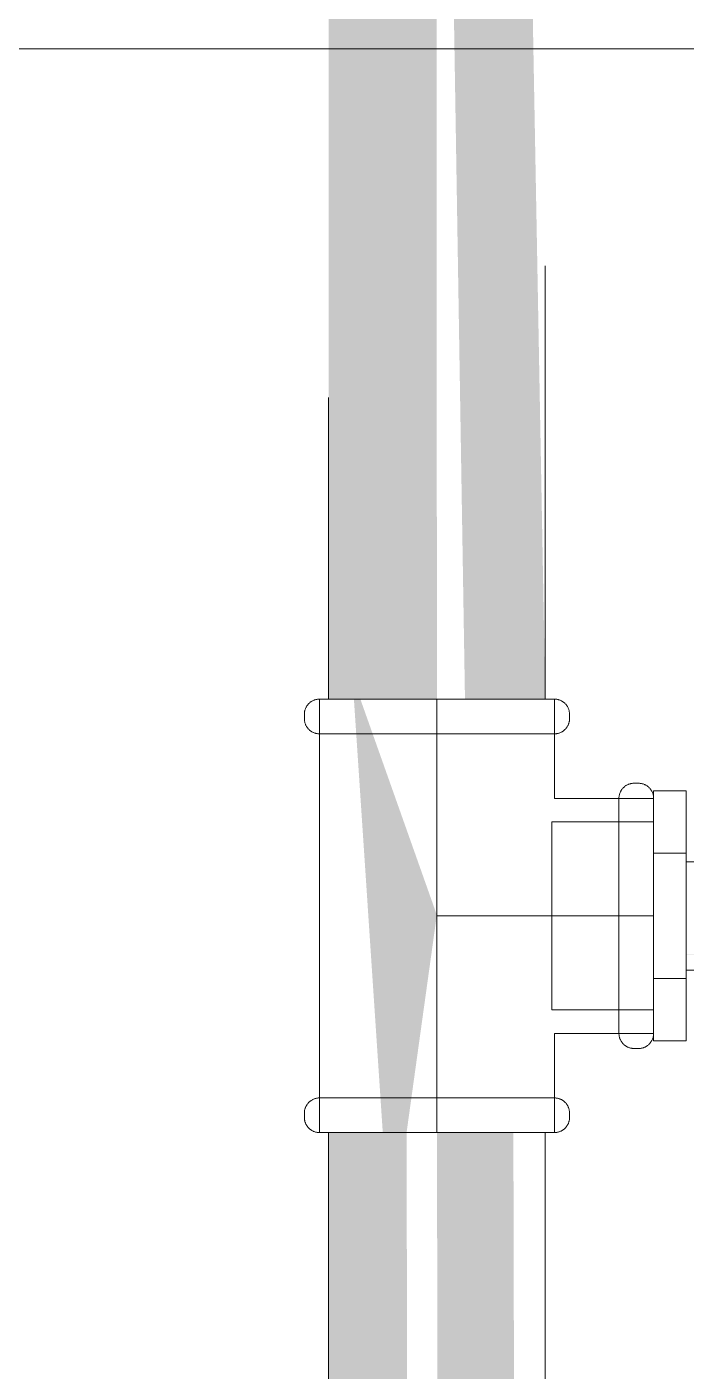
# Model space of a CAD drawing. Header units: metres. Extents: x 149 to 429, y -3 to 162.
# Drawn here: x 324.6035 to 324.7557, y 106.9092 to 107.2193 of the extents above; entities that cross this region are included whole.
import ezdxf

# ---------------------------------------------------------------- set-up
doc = ezdxf.new("R2010")
doc.units = ezdxf.units.M
doc.linetypes.add('Aligning Line', pattern=[0.012, 0.006, -0.006])
doc.layers.add('1053_ARQ_BASE_MATADOURO_2_dwg', color=7, linetype='Continuous', lineweight=5, true_color=0x767676)
for name, color, linetype, lineweight in [('A-PISO', 7, 'Continuous', 5), ('P-PIPE', 7, 'Continuous', 5), ('P-PIPE-CNTR', 7, 'Continuous', 5)]:
    doc.layers.add(name, color=color, linetype=linetype, lineweight=lineweight)

# ---------------------------------------------------------------- blocks, each defined once
blk = doc.blocks.new('1053_ARQ_BASE_MATADOURO_2_dwg-3637054-TÉRREO 1_20 - Dependente 2')
at = {"layer": 'A-PISO', "color": 253, "true_color": 0xaaaaaa, "flags": 128}
blk.add_lwpolyline([(118.64312, 73.83418), (118.64312, 74.02815), (113.44312, 74.02815), (113.44312, 74.27815), (113.44312, 76.37815)], dxfattribs=at)

msp = doc.modelspace()

# ---------------------------------------------------------------- hatches: boundary and pattern name
at = {"layer": 'P-PIPE', "true_color": 0xc0c0c0}
for points in [[(324.67315, 107.06418), (324.69815, 107.06418), (324.69168, 117.73378), (324.67315, 117.73378), (324.67315, 107.42212)], [(324.99605, 107.00535), (324.99605, 107.01418), (324.75565, 107.00535)], [(324.67315, 103.89458), (324.69815, 103.89458), (324.69114, 106.96418), (324.67315, 106.96418), (324.67315, 104.06947)], [(324.72315, 103.89458), (324.71579, 106.96418), (324.69815, 106.96418), (324.70462, 103.89458), (324.7223, 103.89458)]]:
    msp.add_hatch(color=9, dxfattribs=at).paths.add_polyline_path(points)
h = msp.add_hatch(color=9, dxfattribs=at)
h.paths.add_polyline_path([(324.7223, 107.06418), (324.72315, 107.06418), (324.71583, 107.46418), (324.69815, 107.46418), (324.70462, 107.06418), (324.7198, 107.06418)])
h.paths.add_polyline_path([(324.7223, 109.56418), (324.72315, 109.56418), (324.71583, 117.73378), (324.69815, 117.73378), (324.70604, 109.56418), (324.72039, 109.56418)])
at = {"layer": 'P-PIPE', "true_color": 0x7f7f7f}
msp.add_hatch(color=8, dxfattribs=at).paths.add_polyline_path([(324.69114, 106.96418), (324.69812, 107.0144), (324.68048, 107.06418), (324.67899, 107.06418), (324.68565, 106.96418)])

# ---------------------------------------------------------------- linework, layer by layer
at = {"layer": 'P-PIPE', "linetype": 'Aligning Line', "lineweight": 15}
for p, q in [((324.67315, 117.73378), (324.67315, 107.06418)), ((324.72315, 107.06418), (324.72315, 117.73378)), ((324.67315, 107.06418), (324.68048, 107.06418)), ((324.69168, 107.06418), (324.72315, 107.06418)), ((324.67315, 106.96418), (324.67315, 103.89458)), ((324.68048, 106.96418), (324.67315, 106.96418)), ((324.72315, 106.96418), (324.69168, 106.96418)), ((324.72315, 103.89458), (324.72315, 106.96418))]:
    msp.add_line(p, q, dxfattribs=at)
at = {"layer": 'P-PIPE'}
for p, q in [((324.67105, 107.06418), (324.67105, 106.96418)), ((324.67198, 107.06418), (324.67105, 107.06418)), ((324.72525, 107.06418), (324.67105, 107.06418)), ((324.67623, 107.06418), (324.67105, 107.06418)), ((324.70653, 107.06418), (324.6911, 107.06418)), ((324.72525, 107.06418), (324.72008, 107.06418)), ((324.72525, 107.06418), (324.72433, 107.06418)), ((324.72525, 107.04128), (324.72525, 107.06418)), ((324.66755, 107.06068), (324.66755, 107.05968)), ((324.72875, 107.05968), (324.72875, 107.06068)), ((324.67623, 107.05618), (324.67105, 107.05618)), ((324.67623, 107.05618), (324.67105, 107.05618)), ((324.72525, 107.05618), (324.69059, 107.05618)), ((324.72525, 107.05618), (324.69059, 107.05618)), ((324.74465, 107.04478), (324.74365, 107.04478)), ((324.74815, 107.043), (324.74815, 107.02867)), ((324.74815, 107.02867), (324.74815, 107.043)), ((324.75565, 107.043), (324.74815, 107.043)), ((324.75565, 107.043), (324.75565, 107.02867)), ((324.75565, 107.02867), (324.75565, 107.043)), ((324.74815, 107.04128), (324.72525, 107.04128)), ((324.74015, 106.98708), (324.74015, 107.04128)), ((324.74015, 106.98708), (324.74015, 107.04128)), ((324.74815, 106.98708), (324.74815, 107.04128)), ((324.74815, 106.98708), (324.74815, 107.04128)), ((324.74815, 107.04128), (324.74815, 106.98708)), ((324.74815, 107.04128), (324.74815, 106.98708)), ((324.74815, 107.03588), (324.72465, 107.03588)), ((324.72465, 107.03588), (324.72465, 106.99248)), ((324.72465, 107.03588), (324.72465, 106.99248)), ((324.74815, 106.99248), (324.74815, 107.03588)), ((324.74815, 106.99248), (324.74815, 107.03588)), ((324.72465, 107.03318), (324.72465, 106.99518)), ((324.72465, 107.03318), (324.72465, 106.99518)), ((324.74815, 107.03318), (324.74815, 106.99518)), ((324.74815, 107.03318), (324.74815, 106.99518)), ((324.74815, 107.02867), (324.74815, 106.9997)), ((324.74815, 106.9997), (324.74815, 107.02867)), ((324.74815, 107.02867), (324.75565, 107.02867)), ((324.74815, 107.02867), (324.75565, 107.02867)), ((324.75565, 107.02867), (324.75565, 106.9997)), ((324.99605, 107.02668), (324.75565, 107.02668)), ((324.75565, 107.02668), (324.75565, 107.00168)), ((324.74815, 106.9997), (324.74815, 106.98536)), ((324.74815, 106.98536), (324.74815, 106.9997)), ((324.74815, 106.9997), (324.75565, 106.9997)), ((324.74815, 106.9997), (324.75565, 106.9997)), ((324.75565, 107.00168), (324.99605, 107.00168)), ((324.75565, 106.9997), (324.75565, 106.98536)), ((324.75565, 106.98536), (324.75565, 106.9997)), ((324.72465, 106.99248), (324.74815, 106.99248)), ((324.72525, 106.96418), (324.72525, 106.98708)), ((324.72525, 106.98708), (324.74815, 106.98708)), ((324.74815, 106.98536), (324.75565, 106.98536)), ((324.74365, 106.98358), (324.74465, 106.98358)), ((324.67105, 106.97218), (324.67623, 106.97218)), ((324.67105, 106.97218), (324.67623, 106.97218)), ((324.6911, 106.97218), (324.72525, 106.97218)), ((324.6911, 106.97218), (324.72525, 106.97218)), ((324.66755, 106.96868), (324.66755, 106.96768)), ((324.72875, 106.96768), (324.72875, 106.96868)), ((324.67105, 106.96418), (324.72525, 106.96418)), ((324.67105, 106.96418), (324.67198, 106.96418)), ((324.67105, 106.96418), (324.67623, 106.96418)), ((324.6911, 106.96418), (324.70653, 106.96418)), ((324.72008, 106.96418), (324.72525, 106.96418)), ((324.72433, 106.96418), (324.72525, 106.96418))]:
    msp.add_line(p, q, dxfattribs=at)
at = {"layer": 'P-PIPE', "flags": 128}
for points in [[(324.66755, 107.06068), (324.66756, 107.06082), (324.66756, 107.06096), (324.66758, 107.0611), (324.6676, 107.06124), (324.66762, 107.06138), (324.66765, 107.06152), (324.66769, 107.06165), (324.66773, 107.06179), (324.66778, 107.06192), (324.66783, 107.06205), (324.66789, 107.06218), (324.66795, 107.0623), (324.66802, 107.06242), (324.66809, 107.06254), (324.66816, 107.06266), (324.66825, 107.06277), (324.66833, 107.06289), (324.66842, 107.06299), (324.66852, 107.0631), (324.66862, 107.0632), (324.66872, 107.06329), (324.66882, 107.06338), (324.66893, 107.06347), (324.66905, 107.06355), (324.66916, 107.06363), (324.66928, 107.0637), (324.6694, 107.06377), (324.66953, 107.06383), (324.66966, 107.06389), (324.66979, 107.06395), (324.66992, 107.06399), (324.67005, 107.06404), (324.67018, 107.06407), (324.67032, 107.06411), (324.67046, 107.06413), (324.6706, 107.06415), (324.67074, 107.06417), (324.67088, 107.06418), (324.67102, 107.06418), (324.67105, 107.06418)], [(324.72523, 107.06418), (324.72517, 107.06418), (324.72506, 107.06418), (324.72491, 107.06418), (324.72471, 107.06418), (324.72448, 107.06418), (324.7242, 107.06418), (324.72388, 107.06418), (324.72352, 107.06418), (324.72311, 107.06418), (324.72267, 107.06418), (324.72219, 107.06418), (324.72167, 107.06418), (324.72111, 107.06418), (324.72052, 107.06418), (324.71989, 107.06418), (324.71923, 107.06418), (324.71853, 107.06418), (324.7178, 107.06418), (324.71703, 107.06418), (324.71624, 107.06418), (324.71542, 107.06418), (324.71457, 107.06418), (324.7137, 107.06418), (324.7128, 107.06418), (324.71187, 107.06418), (324.71093, 107.06418), (324.70996, 107.06418), (324.70898, 107.06418), (324.70797, 107.06418), (324.70696, 107.06418), (324.70592, 107.06418), (324.70488, 107.06418), (324.70382, 107.06418), (324.70276, 107.06418), (324.70169, 107.06418), (324.70061, 107.06418), (324.69953, 107.06418), (324.69845, 107.06418), (324.69736, 107.06418), (324.69628, 107.06418), (324.6952, 107.06418), (324.69413, 107.06418), (324.69306, 107.06418), (324.692, 107.06418), (324.69095, 107.06418), (324.68991, 107.06418), (324.68888, 107.06418), (324.68787, 107.06418), (324.68688, 107.06418), (324.6859, 107.06418), (324.68494, 107.06418), (324.68401, 107.06418), (324.68309, 107.06418), (324.68221, 107.06418), (324.68134, 107.06418), (324.68051, 107.06418), (324.6797, 107.06418), (324.67892, 107.06418), (324.67817, 107.06418), (324.67745, 107.06418), (324.67677, 107.06418), (324.67612, 107.06418), (324.67551, 107.06418), (324.67493, 107.06418), (324.67439, 107.06418), (324.67389, 107.06418), (324.67343, 107.06418), (324.673, 107.06418), (324.67262, 107.06418), (324.67228, 107.06418), (324.67198, 107.06418), (324.67172, 107.06418), (324.6715, 107.06418), (324.67132, 107.06418), (324.67119, 107.06418), (324.6711, 107.06418), (324.67106, 107.06418)], [(324.67108, 107.06418), (324.67114, 107.06418), (324.67125, 107.06418), (324.6714, 107.06418), (324.67159, 107.06418), (324.67183, 107.06418), (324.67211, 107.06418), (324.67243, 107.06418), (324.67279, 107.06418), (324.67319, 107.06418), (324.67363, 107.06418), (324.67412, 107.06418)], [(324.72192, 107.06418), (324.72242, 107.06418), (324.72288, 107.06418), (324.7233, 107.06418), (324.72369, 107.06418), (324.72403, 107.06418), (324.72433, 107.06418), (324.72459, 107.06418), (324.72481, 107.06418), (324.72498, 107.06418), (324.72511, 107.06418), (324.7252, 107.06418), (324.72525, 107.06418)], [(324.72525, 107.06418), (324.72539, 107.06418), (324.72553, 107.06417), (324.72567, 107.06416), (324.72581, 107.06414), (324.72595, 107.06411), (324.72609, 107.06408), (324.72622, 107.06405), (324.72635, 107.06401), (324.72649, 107.06396), (324.72662, 107.06391), (324.72674, 107.06385), (324.72687, 107.06379), (324.72699, 107.06372), (324.72711, 107.06365), (324.72723, 107.06357), (324.72734, 107.06349), (324.72745, 107.06341), (324.72756, 107.06332), (324.72766, 107.06322), (324.72776, 107.06312), (324.72786, 107.06302), (324.72795, 107.06291), (324.72804, 107.0628), (324.72812, 107.06269), (324.7282, 107.06258), (324.72827, 107.06246), (324.72834, 107.06233), (324.7284, 107.06221), (324.72846, 107.06208), (324.72852, 107.06195), (324.72856, 107.06182), (324.72861, 107.06169), (324.72864, 107.06155), (324.72868, 107.06142), (324.7287, 107.06128), (324.72872, 107.06114), (324.72874, 107.061), (324.72875, 107.06086), (324.72875, 107.06072), (324.72875, 107.06068)], [(324.67105, 107.05618), (324.67091, 107.05619), (324.67077, 107.0562), (324.67063, 107.05621), (324.6705, 107.05623), (324.67036, 107.05625), (324.67022, 107.05628), (324.67009, 107.05632), (324.66995, 107.05636), (324.66982, 107.05641), (324.66969, 107.05646), (324.66956, 107.05652), (324.66944, 107.05658), (324.66931, 107.05665), (324.66919, 107.05672), (324.66908, 107.0568), (324.66896, 107.05688), (324.66885, 107.05696), (324.66875, 107.05705), (324.66864, 107.05715), (324.66854, 107.05725), (324.66845, 107.05735), (324.66836, 107.05745), (324.66827, 107.05756), (324.66819, 107.05768), (324.66811, 107.05779), (324.66804, 107.05791), (324.66797, 107.05803), (324.6679, 107.05816), (324.66784, 107.05829), (324.66779, 107.05842), (324.66774, 107.05855), (324.6677, 107.05868), (324.66766, 107.05882), (324.66763, 107.05895), (324.6676, 107.05909), (324.66758, 107.05923), (324.66757, 107.05937), (324.66756, 107.05951), (324.66755, 107.05965), (324.66755, 107.05968)], [(324.72875, 107.05968), (324.72875, 107.05954), (324.72874, 107.0594), (324.72873, 107.05927), (324.72871, 107.05913), (324.72868, 107.05899), (324.72865, 107.05885), (324.72862, 107.05872), (324.72858, 107.05858), (324.72853, 107.05845), (324.72848, 107.05832), (324.72842, 107.05819), (324.72836, 107.05807), (324.72829, 107.05795), (324.72822, 107.05783), (324.72814, 107.05771), (324.72806, 107.05759), (324.72798, 107.05748), (324.72788, 107.05738), (324.72779, 107.05727), (324.72769, 107.05717), (324.72759, 107.05708), (324.72748, 107.05699), (324.72737, 107.0569), (324.72726, 107.05682), (324.72714, 107.05674), (324.72703, 107.05667), (324.7269, 107.0566), (324.72678, 107.05653), (324.72665, 107.05648), (324.72652, 107.05642), (324.72639, 107.05637), (324.72626, 107.05633), (324.72612, 107.05629), (324.72599, 107.05626), (324.72585, 107.05624), (324.72571, 107.05621), (324.72557, 107.0562), (324.72543, 107.05619), (324.72529, 107.05618), (324.72525, 107.05618)], [(324.67892, 107.05618), (324.67817, 107.05618), (324.67745, 107.05618), (324.67677, 107.05618), (324.67612, 107.05618), (324.67551, 107.05618), (324.67493, 107.05618), (324.67439, 107.05618), (324.67389, 107.05618), (324.67343, 107.05618), (324.673, 107.05618), (324.67262, 107.05618), (324.67228, 107.05618), (324.67198, 107.05618), (324.67172, 107.05618), (324.6715, 107.05618), (324.67132, 107.05618), (324.67119, 107.05618), (324.6711, 107.05618), (324.67106, 107.05618)], [(324.67108, 107.05618), (324.67114, 107.05618), (324.67125, 107.05618), (324.6714, 107.05618), (324.67159, 107.05618), (324.67183, 107.05618), (324.67211, 107.05618), (324.67243, 107.05618), (324.67279, 107.05618), (324.67319, 107.05618), (324.67363, 107.05618), (324.67412, 107.05618), (324.67464, 107.05618), (324.67519, 107.05618), (324.67579, 107.05618), (324.67642, 107.05618), (324.67708, 107.05618), (324.67778, 107.05618), (324.67851, 107.05618), (324.67927, 107.05618), (324.68007, 107.05618), (324.68089, 107.05618), (324.68174, 107.05618), (324.68261, 107.05618), (324.68351, 107.05618), (324.68443, 107.05618), (324.68538, 107.05618), (324.68635, 107.05618), (324.68733, 107.05618), (324.68833, 107.05618), (324.68935, 107.05618), (324.69038, 107.05618), (324.69143, 107.05618), (324.69248, 107.05618), (324.69355, 107.05618), (324.69462, 107.05618), (324.6957, 107.05618), (324.69678, 107.05618), (324.69786, 107.05618), (324.69894, 107.05618), (324.70003, 107.05618), (324.70111, 107.05618), (324.70218, 107.05618), (324.70325, 107.05618), (324.70431, 107.05618), (324.70536, 107.05618), (324.7064, 107.05618), (324.70743, 107.05618), (324.70844, 107.05618), (324.70943, 107.05618), (324.71041, 107.05618), (324.71136, 107.05618), (324.7123, 107.05618), (324.71321, 107.05618), (324.7141, 107.05618), (324.71497, 107.05618), (324.7158, 107.05618), (324.71661, 107.05618), (324.71739, 107.05618), (324.71814, 107.05618), (324.71885, 107.05618), (324.71954, 107.05618), (324.72018, 107.05618), (324.7208, 107.05618), (324.72138, 107.05618), (324.72192, 107.05618), (324.72242, 107.05618), (324.72288, 107.05618), (324.7233, 107.05618), (324.72369, 107.05618), (324.72403, 107.05618), (324.72433, 107.05618), (324.72459, 107.05618), (324.72481, 107.05618), (324.72498, 107.05618), (324.72511, 107.05618), (324.7252, 107.05618), (324.72525, 107.05618)], [(324.72523, 107.05618), (324.72517, 107.05618), (324.72506, 107.05618), (324.72491, 107.05618), (324.72471, 107.05618), (324.72448, 107.05618), (324.7242, 107.05618), (324.72388, 107.05618), (324.72352, 107.05618), (324.72311, 107.05618), (324.72267, 107.05618), (324.72219, 107.05618), (324.72167, 107.05618), (324.72111, 107.05618), (324.72052, 107.05618), (324.71989, 107.05618), (324.71923, 107.05618), (324.71853, 107.05618), (324.7178, 107.05618), (324.71703, 107.05618), (324.71624, 107.05618), (324.71542, 107.05618), (324.71457, 107.05618), (324.7137, 107.05618), (324.7128, 107.05618), (324.71187, 107.05618), (324.71093, 107.05618), (324.70996, 107.05618), (324.70898, 107.05618), (324.70797, 107.05618), (324.70696, 107.05618), (324.70592, 107.05618), (324.70488, 107.05618), (324.70382, 107.05618), (324.70276, 107.05618), (324.70169, 107.05618), (324.70061, 107.05618), (324.69953, 107.05618), (324.69845, 107.05618), (324.69736, 107.05618), (324.69628, 107.05618), (324.6952, 107.05618)], [(324.74015, 107.04128), (324.74016, 107.04142), (324.74016, 107.04156), (324.74018, 107.0417), (324.7402, 107.04184), (324.74022, 107.04198), (324.74025, 107.04212), (324.74029, 107.04225), (324.74033, 107.04239), (324.74038, 107.04252), (324.74043, 107.04265), (324.74049, 107.04278), (324.74055, 107.0429), (324.74062, 107.04302), (324.74069, 107.04314), (324.74076, 107.04326), (324.74085, 107.04337), (324.74093, 107.04349), (324.74102, 107.04359), (324.74112, 107.0437), (324.74122, 107.0438), (324.74132, 107.04389), (324.74142, 107.04398), (324.74153, 107.04407), (324.74165, 107.04415), (324.74176, 107.04423), (324.74188, 107.0443), (324.742, 107.04437), (324.74213, 107.04443), (324.74226, 107.04449), (324.74239, 107.04455), (324.74252, 107.04459), (324.74265, 107.04464), (324.74278, 107.04467), (324.74292, 107.04471), (324.74306, 107.04473), (324.7432, 107.04475), (324.74334, 107.04477), (324.74348, 107.04478), (324.74362, 107.04478), (324.74365, 107.04478)], [(324.74465, 107.04478), (324.74479, 107.04478), (324.74493, 107.04477), (324.74507, 107.04476), (324.74521, 107.04474), (324.74535, 107.04471), (324.74549, 107.04468), (324.74562, 107.04465), (324.74575, 107.04461), (324.74589, 107.04456), (324.74602, 107.04451), (324.74614, 107.04445), (324.74627, 107.04439), (324.74639, 107.04432), (324.74651, 107.04425), (324.74663, 107.04417), (324.74674, 107.04409), (324.74685, 107.04401), (324.74696, 107.04392), (324.74706, 107.04382), (324.74716, 107.04372), (324.74726, 107.04362), (324.74735, 107.04351), (324.74744, 107.0434), (324.74752, 107.04329), (324.7476, 107.04318), (324.74767, 107.04306), (324.74774, 107.04293), (324.7478, 107.04281), (324.74786, 107.04268), (324.74792, 107.04255), (324.74796, 107.04242), (324.74801, 107.04229), (324.74804, 107.04215), (324.74808, 107.04202), (324.7481, 107.04188), (324.74812, 107.04174), (324.74814, 107.0416), (324.74815, 107.04146), (324.74815, 107.04132), (324.74815, 107.04128)], [(324.74015, 106.98711), (324.74015, 106.98717), (324.74015, 106.98728), (324.74015, 106.98743), (324.74015, 106.98762), (324.74015, 106.98786), (324.74015, 106.98814), (324.74015, 106.98846), (324.74015, 106.98882), (324.74015, 106.98922), (324.74015, 106.98967), (324.74015, 106.99015), (324.74015, 106.99067), (324.74015, 106.99122), (324.74015, 106.99182), (324.74015, 106.99245), (324.74015, 106.99311), (324.74015, 106.99381), (324.74015, 106.99454), (324.74015, 106.9953), (324.74015, 106.9961), (324.74015, 106.99692), (324.74015, 106.99777), (324.74015, 106.99864), (324.74015, 106.99954), (324.74015, 107.00047), (324.74015, 107.00141), (324.74015, 107.00238), (324.74015, 107.00336), (324.74015, 107.00436), (324.74015, 107.00538), (324.74015, 107.00641), (324.74015, 107.00746), (324.74015, 107.00851), (324.74015, 107.00958), (324.74015, 107.01065), (324.74015, 107.01173), (324.74015, 107.01281), (324.74015, 107.01389), (324.74015, 107.01498), (324.74015, 107.01606), (324.74015, 107.01714), (324.74015, 107.01821), (324.74015, 107.01928), (324.74015, 107.02034), (324.74015, 107.02139), (324.74015, 107.02243), (324.74015, 107.02346), (324.74015, 107.02447), (324.74015, 107.02546), (324.74015, 107.02644), (324.74015, 107.0274), (324.74015, 107.02833), (324.74015, 107.02924), (324.74015, 107.03013), (324.74015, 107.031), (324.74015, 107.03183), (324.74015, 107.03264), (324.74015, 107.03342), (324.74015, 107.03417), (324.74015, 107.03488), (324.74015, 107.03557), (324.74015, 107.03622), (324.74015, 107.03683), (324.74015, 107.03741), (324.74015, 107.03795), (324.74015, 107.03845), (324.74015, 107.03891), (324.74015, 107.03934), (324.74015, 107.03972), (324.74015, 107.04006), (324.74015, 107.04036), (324.74015, 107.04062), (324.74015, 107.04084), (324.74015, 107.04101), (324.74015, 107.04114), (324.74015, 107.04123), (324.74015, 107.04128)], [(324.74015, 107.04126), (324.74015, 107.0412), (324.74015, 107.04109), (324.74015, 107.04094), (324.74015, 107.04074), (324.74015, 107.04051), (324.74015, 107.04023), (324.74015, 107.03991), (324.74015, 107.03955), (324.74015, 107.03915), (324.74015, 107.0387), (324.74015, 107.03822), (324.74015, 107.0377), (324.74015, 107.03714), (324.74015, 107.03655), (324.74015, 107.03592), (324.74015, 107.03526), (324.74015, 107.03456), (324.74015, 107.03383), (324.74015, 107.03307), (324.74015, 107.03227), (324.74015, 107.03145), (324.74015, 107.0306), (324.74015, 107.02973), (324.74015, 107.02883), (324.74015, 107.0279), (324.74015, 107.02696), (324.74015, 107.02599), (324.74015, 107.02501), (324.74015, 107.024), (324.74015, 107.02299), (324.74015, 107.02195), (324.74015, 107.02091), (324.74015, 107.01985), (324.74015, 107.01879), (324.74015, 107.01772), (324.74015, 107.01664), (324.74015, 107.01556), (324.74015, 107.01448), (324.74015, 107.01339), (324.74015, 107.01231), (324.74015, 107.01123), (324.74015, 107.01016), (324.74015, 107.00909), (324.74015, 107.00803), (324.74015, 107.00698), (324.74015, 107.00594), (324.74015, 107.00491), (324.74015, 107.0039), (324.74015, 107.00291), (324.74015, 107.00193), (324.74015, 107.00097), (324.74015, 107.00004), (324.74015, 106.99912), (324.74015, 106.99824), (324.74015, 106.99737), (324.74015, 106.99654), (324.74015, 106.99573), (324.74015, 106.99495), (324.74015, 106.9942), (324.74015, 106.99348), (324.74015, 106.9928), (324.74015, 106.99215), (324.74015, 106.99154), (324.74015, 106.99096), (324.74015, 106.99042), (324.74015, 106.98992), (324.74015, 106.98946), (324.74015, 106.98903), (324.74015, 106.98865), (324.74015, 106.98831), (324.74015, 106.98801), (324.74015, 106.98775), (324.74015, 106.98753), (324.74015, 106.98736), (324.74015, 106.98722), (324.74015, 106.98714), (324.74015, 106.98709)], [(324.74815, 106.98711), (324.74815, 106.98717), (324.74815, 106.98728), (324.74815, 106.98743), (324.74815, 106.98762), (324.74815, 106.98786), (324.74815, 106.98814), (324.74815, 106.98846), (324.74815, 106.98882), (324.74815, 106.98922), (324.74815, 106.98967), (324.74815, 106.99015), (324.74815, 106.99067), (324.74815, 106.99122), (324.74815, 106.99182), (324.74815, 106.99245), (324.74815, 106.99311), (324.74815, 106.99381), (324.74815, 106.99454), (324.74815, 106.9953), (324.74815, 106.9961), (324.74815, 106.99692), (324.74815, 106.99777), (324.74815, 106.99864), (324.74815, 106.99954), (324.74815, 107.00047), (324.74815, 107.00141), (324.74815, 107.00238), (324.74815, 107.00336), (324.74815, 107.00436), (324.74815, 107.00538), (324.74815, 107.00641), (324.74815, 107.00746), (324.74815, 107.00851), (324.74815, 107.00958), (324.74815, 107.01065), (324.74815, 107.01173), (324.74815, 107.01281), (324.74815, 107.01389), (324.74815, 107.01498), (324.74815, 107.01606), (324.74815, 107.01714), (324.74815, 107.01821), (324.74815, 107.01928), (324.74815, 107.02034), (324.74815, 107.02139), (324.74815, 107.02243), (324.74815, 107.02346), (324.74815, 107.02447), (324.74815, 107.02546), (324.74815, 107.02644), (324.74815, 107.0274), (324.74815, 107.02833), (324.74815, 107.02924), (324.74815, 107.03013), (324.74815, 107.031), (324.74815, 107.03183), (324.74815, 107.03264), (324.74815, 107.03342), (324.74815, 107.03417), (324.74815, 107.03488), (324.74815, 107.03557), (324.74815, 107.03622), (324.74815, 107.03683), (324.74815, 107.03741), (324.74815, 107.03795), (324.74815, 107.03845), (324.74815, 107.03891), (324.74815, 107.03934), (324.74815, 107.03972), (324.74815, 107.04006), (324.74815, 107.04036), (324.74815, 107.04062), (324.74815, 107.04084), (324.74815, 107.04101), (324.74815, 107.04114), (324.74815, 107.04123), (324.74815, 107.04128)], [(324.74815, 107.04126), (324.74815, 107.0412), (324.74815, 107.04109), (324.74815, 107.04094), (324.74815, 107.04074), (324.74815, 107.04051), (324.74815, 107.04023), (324.74815, 107.03991), (324.74815, 107.03955), (324.74815, 107.03915), (324.74815, 107.0387), (324.74815, 107.03822), (324.74815, 107.0377), (324.74815, 107.03714), (324.74815, 107.03655), (324.74815, 107.03592), (324.74815, 107.03526), (324.74815, 107.03456), (324.74815, 107.03383), (324.74815, 107.03307), (324.74815, 107.03227), (324.74815, 107.03145), (324.74815, 107.0306), (324.74815, 107.02973), (324.74815, 107.02883), (324.74815, 107.0279), (324.74815, 107.02696), (324.74815, 107.02599), (324.74815, 107.02501), (324.74815, 107.024), (324.74815, 107.02299), (324.74815, 107.02195), (324.74815, 107.02091), (324.74815, 107.01985), (324.74815, 107.01879), (324.74815, 107.01772), (324.74815, 107.01664), (324.74815, 107.01556), (324.74815, 107.01448), (324.74815, 107.01339), (324.74815, 107.01231), (324.74815, 107.01123), (324.74815, 107.01016), (324.74815, 107.00909), (324.74815, 107.00803), (324.74815, 107.00698), (324.74815, 107.00594), (324.74815, 107.00491), (324.74815, 107.0039), (324.74815, 107.00291), (324.74815, 107.00193), (324.74815, 107.00097), (324.74815, 107.00004), (324.74815, 106.99912), (324.74815, 106.99824), (324.74815, 106.99737), (324.74815, 106.99654), (324.74815, 106.99573), (324.74815, 106.99495), (324.74815, 106.9942), (324.74815, 106.99348), (324.74815, 106.9928), (324.74815, 106.99215), (324.74815, 106.99154), (324.74815, 106.99096), (324.74815, 106.99042), (324.74815, 106.98992), (324.74815, 106.98946), (324.74815, 106.98903), (324.74815, 106.98865), (324.74815, 106.98831), (324.74815, 106.98801), (324.74815, 106.98775), (324.74815, 106.98753), (324.74815, 106.98736), (324.74815, 106.98722), (324.74815, 106.98714), (324.74815, 106.98709)], [(324.74365, 106.98358), (324.74351, 106.98359), (324.74337, 106.9836), (324.74323, 106.98361), (324.7431, 106.98363), (324.74296, 106.98365), (324.74282, 106.98368), (324.74269, 106.98372), (324.74255, 106.98376), (324.74242, 106.98381), (324.74229, 106.98386), (324.74216, 106.98392), (324.74204, 106.98398), (324.74191, 106.98405), (324.74179, 106.98412), (324.74168, 106.9842), (324.74156, 106.98428), (324.74145, 106.98436), (324.74135, 106.98445), (324.74124, 106.98455), (324.74114, 106.98465), (324.74105, 106.98475), (324.74096, 106.98485), (324.74087, 106.98496), (324.74079, 106.98508), (324.74071, 106.98519), (324.74064, 106.98531), (324.74057, 106.98543), (324.7405, 106.98556), (324.74044, 106.98569), (324.74039, 106.98582), (324.74034, 106.98595), (324.7403, 106.98608), (324.74026, 106.98622), (324.74023, 106.98635), (324.7402, 106.98649), (324.74018, 106.98663), (324.74017, 106.98677), (324.74016, 106.98691), (324.74015, 106.98705), (324.74015, 106.98708)], [(324.74815, 106.98708), (324.74815, 106.98694), (324.74814, 106.9868), (324.74813, 106.98667), (324.74811, 106.98653), (324.74808, 106.98639), (324.74805, 106.98625), (324.74802, 106.98612), (324.74798, 106.98598), (324.74793, 106.98585), (324.74788, 106.98572), (324.74782, 106.98559), (324.74776, 106.98547), (324.74769, 106.98535), (324.74762, 106.98523), (324.74754, 106.98511), (324.74746, 106.98499), (324.74738, 106.98488), (324.74728, 106.98478), (324.74719, 106.98467), (324.74709, 106.98457), (324.74699, 106.98448), (324.74688, 106.98439), (324.74677, 106.9843), (324.74666, 106.98422), (324.74654, 106.98414), (324.74643, 106.98407), (324.7463, 106.984), (324.74618, 106.98393), (324.74605, 106.98388), (324.74592, 106.98382), (324.74579, 106.98377), (324.74566, 106.98373), (324.74552, 106.98369), (324.74539, 106.98366), (324.74525, 106.98364), (324.74511, 106.98361), (324.74497, 106.9836), (324.74483, 106.98359), (324.74469, 106.98358), (324.74465, 106.98358)], [(324.66755, 106.96868), (324.66756, 106.96882), (324.66756, 106.96896), (324.66758, 106.9691), (324.6676, 106.96924), (324.66762, 106.96938), (324.66765, 106.96952), (324.66769, 106.96965), (324.66773, 106.96979), (324.66778, 106.96992), (324.66783, 106.97005), (324.66789, 106.97018), (324.66795, 106.9703), (324.66802, 106.97042), (324.66809, 106.97054), (324.66816, 106.97066), (324.66825, 106.97077), (324.66833, 106.97089), (324.66842, 106.97099), (324.66852, 106.9711), (324.66862, 106.9712), (324.66872, 106.97129), (324.66882, 106.97138), (324.66893, 106.97147), (324.66905, 106.97155), (324.66916, 106.97163), (324.66928, 106.9717), (324.6694, 106.97177), (324.66953, 106.97183), (324.66966, 106.97189), (324.66979, 106.97195), (324.66992, 106.97199), (324.67005, 106.97204), (324.67018, 106.97207), (324.67032, 106.97211), (324.67046, 106.97213), (324.6706, 106.97215), (324.67074, 106.97217), (324.67088, 106.97218), (324.67102, 106.97218), (324.67105, 106.97218)], [(324.72523, 106.97218), (324.72517, 106.97218), (324.72506, 106.97218), (324.72491, 106.97218), (324.72471, 106.97218), (324.72448, 106.97218), (324.7242, 106.97218), (324.72388, 106.97218), (324.72352, 106.97218), (324.72311, 106.97218), (324.72267, 106.97218), (324.72219, 106.97218), (324.72167, 106.97218), (324.72111, 106.97218), (324.72052, 106.97218), (324.71989, 106.97218), (324.71923, 106.97218), (324.71853, 106.97218), (324.7178, 106.97218), (324.71703, 106.97218), (324.71624, 106.97218), (324.71542, 106.97218), (324.71457, 106.97218), (324.7137, 106.97218), (324.7128, 106.97218), (324.71187, 106.97218), (324.71093, 106.97218), (324.70996, 106.97218), (324.70898, 106.97218), (324.70797, 106.97218), (324.70696, 106.97218), (324.70592, 106.97218), (324.70488, 106.97218), (324.70382, 106.97218), (324.70276, 106.97218), (324.70169, 106.97218), (324.70061, 106.97218), (324.69953, 106.97218), (324.69845, 106.97218), (324.69736, 106.97218), (324.69628, 106.97218), (324.6952, 106.97218), (324.69413, 106.97218), (324.69306, 106.97218), (324.692, 106.97218), (324.69095, 106.97218), (324.68991, 106.97218), (324.68888, 106.97218), (324.68787, 106.97218), (324.68688, 106.97218), (324.6859, 106.97218), (324.68494, 106.97218), (324.68401, 106.97218), (324.68309, 106.97218), (324.68221, 106.97218), (324.68134, 106.97218), (324.68051, 106.97218), (324.6797, 106.97218), (324.67892, 106.97218), (324.67817, 106.97218), (324.67745, 106.97218), (324.67677, 106.97218), (324.67612, 106.97218), (324.67551, 106.97218), (324.67493, 106.97218), (324.67439, 106.97218), (324.67389, 106.97218), (324.67343, 106.97218), (324.673, 106.97218), (324.67262, 106.97218), (324.67228, 106.97218), (324.67198, 106.97218), (324.67172, 106.97218), (324.6715, 106.97218), (324.67132, 106.97218), (324.67119, 106.97218), (324.6711, 106.97218), (324.67106, 106.97218)], [(324.67108, 106.97218), (324.67114, 106.97218), (324.67125, 106.97218), (324.6714, 106.97218), (324.67159, 106.97218), (324.67183, 106.97218), (324.67211, 106.97218), (324.67243, 106.97218), (324.67279, 106.97218), (324.67319, 106.97218), (324.67363, 106.97218), (324.67412, 106.97218), (324.67464, 106.97218), (324.67519, 106.97218), (324.67579, 106.97218), (324.67642, 106.97218), (324.67708, 106.97218), (324.67778, 106.97218), (324.67851, 106.97218), (324.67927, 106.97218)], [(324.69462, 106.97218), (324.6957, 106.97218), (324.69678, 106.97218), (324.69786, 106.97218), (324.69894, 106.97218), (324.70003, 106.97218), (324.70111, 106.97218), (324.70218, 106.97218), (324.70325, 106.97218), (324.70431, 106.97218), (324.70536, 106.97218), (324.7064, 106.97218), (324.70743, 106.97218), (324.70844, 106.97218), (324.70943, 106.97218), (324.71041, 106.97218), (324.71136, 106.97218), (324.7123, 106.97218), (324.71321, 106.97218), (324.7141, 106.97218), (324.71497, 106.97218), (324.7158, 106.97218), (324.71661, 106.97218), (324.71739, 106.97218), (324.71814, 106.97218), (324.71885, 106.97218), (324.71954, 106.97218), (324.72018, 106.97218), (324.7208, 106.97218), (324.72138, 106.97218), (324.72192, 106.97218), (324.72242, 106.97218), (324.72288, 106.97218), (324.7233, 106.97218), (324.72369, 106.97218), (324.72403, 106.97218), (324.72433, 106.97218), (324.72459, 106.97218), (324.72481, 106.97218), (324.72498, 106.97218), (324.72511, 106.97218), (324.7252, 106.97218), (324.72525, 106.97218)], [(324.72525, 106.97218), (324.72539, 106.97218), (324.72553, 106.97217), (324.72567, 106.97216), (324.72581, 106.97214), (324.72595, 106.97211), (324.72609, 106.97208), (324.72622, 106.97205), (324.72635, 106.97201), (324.72649, 106.97196), (324.72662, 106.97191), (324.72674, 106.97185), (324.72687, 106.97179), (324.72699, 106.97172), (324.72711, 106.97165), (324.72723, 106.97157), (324.72734, 106.97149), (324.72745, 106.97141), (324.72756, 106.97132), (324.72766, 106.97122), (324.72776, 106.97112), (324.72786, 106.97102), (324.72795, 106.97091), (324.72804, 106.9708), (324.72812, 106.97069), (324.7282, 106.97058), (324.72827, 106.97046), (324.72834, 106.97033), (324.7284, 106.97021), (324.72846, 106.97008), (324.72852, 106.96995), (324.72856, 106.96982), (324.72861, 106.96969), (324.72864, 106.96955), (324.72868, 106.96942), (324.7287, 106.96928), (324.72872, 106.96914), (324.72874, 106.969), (324.72875, 106.96886), (324.72875, 106.96872), (324.72875, 106.96868)], [(324.67105, 106.96418), (324.67091, 106.96419), (324.67077, 106.9642), (324.67063, 106.96421), (324.6705, 106.96423), (324.67036, 106.96425), (324.67022, 106.96428), (324.67009, 106.96432), (324.66995, 106.96436), (324.66982, 106.96441), (324.66969, 106.96446), (324.66956, 106.96452), (324.66944, 106.96458), (324.66931, 106.96465), (324.66919, 106.96472), (324.66908, 106.9648), (324.66896, 106.96488), (324.66885, 106.96496), (324.66875, 106.96505), (324.66864, 106.96515), (324.66854, 106.96525), (324.66845, 106.96535), (324.66836, 106.96545), (324.66827, 106.96556), (324.66819, 106.96568), (324.66811, 106.96579), (324.66804, 106.96591), (324.66797, 106.96603), (324.6679, 106.96616), (324.66784, 106.96629), (324.66779, 106.96642), (324.66774, 106.96655), (324.6677, 106.96668), (324.66766, 106.96682), (324.66763, 106.96695), (324.6676, 106.96709), (324.66758, 106.96723), (324.66757, 106.96737), (324.66756, 106.96751), (324.66755, 106.96765), (324.66755, 106.96768)], [(324.72875, 106.96768), (324.72875, 106.96754), (324.72874, 106.9674), (324.72873, 106.96727), (324.72871, 106.96713), (324.72868, 106.96699), (324.72865, 106.96685), (324.72862, 106.96672), (324.72858, 106.96658), (324.72853, 106.96645), (324.72848, 106.96632), (324.72842, 106.96619), (324.72836, 106.96607), (324.72829, 106.96595), (324.72822, 106.96583), (324.72814, 106.96571), (324.72806, 106.96559), (324.72798, 106.96548), (324.72788, 106.96538), (324.72779, 106.96527), (324.72769, 106.96517), (324.72759, 106.96508), (324.72748, 106.96499), (324.72737, 106.9649), (324.72726, 106.96482), (324.72714, 106.96474), (324.72703, 106.96467), (324.7269, 106.9646), (324.72678, 106.96453), (324.72665, 106.96448), (324.72652, 106.96442), (324.72639, 106.96437), (324.72626, 106.96433), (324.72612, 106.96429), (324.72599, 106.96426), (324.72585, 106.96424), (324.72571, 106.96421), (324.72557, 106.9642), (324.72543, 106.96419), (324.72529, 106.96418), (324.72525, 106.96418)], [(324.67439, 106.96418), (324.67389, 106.96418), (324.67343, 106.96418), (324.673, 106.96418), (324.67262, 106.96418), (324.67228, 106.96418), (324.67198, 106.96418), (324.67172, 106.96418), (324.6715, 106.96418), (324.67132, 106.96418), (324.67119, 106.96418), (324.6711, 106.96418), (324.67106, 106.96418)], [(324.67108, 106.96418), (324.67114, 106.96418), (324.67125, 106.96418), (324.6714, 106.96418), (324.67159, 106.96418), (324.67183, 106.96418), (324.67211, 106.96418), (324.67243, 106.96418), (324.67279, 106.96418), (324.67319, 106.96418), (324.67363, 106.96418), (324.67412, 106.96418), (324.67464, 106.96418), (324.67519, 106.96418), (324.67579, 106.96418), (324.67642, 106.96418), (324.67708, 106.96418), (324.67778, 106.96418), (324.67851, 106.96418), (324.67927, 106.96418), (324.68007, 106.96418), (324.68089, 106.96418), (324.68174, 106.96418), (324.68261, 106.96418), (324.68351, 106.96418), (324.68443, 106.96418), (324.68538, 106.96418), (324.68635, 106.96418), (324.68733, 106.96418), (324.68833, 106.96418), (324.68935, 106.96418), (324.69038, 106.96418), (324.69143, 106.96418), (324.69248, 106.96418), (324.69355, 106.96418), (324.69462, 106.96418), (324.6957, 106.96418), (324.69678, 106.96418), (324.69786, 106.96418), (324.69894, 106.96418), (324.70003, 106.96418), (324.70111, 106.96418), (324.70218, 106.96418), (324.70325, 106.96418), (324.70431, 106.96418), (324.70536, 106.96418), (324.7064, 106.96418), (324.70743, 106.96418), (324.70844, 106.96418), (324.70943, 106.96418), (324.71041, 106.96418), (324.71136, 106.96418), (324.7123, 106.96418), (324.71321, 106.96418), (324.7141, 106.96418), (324.71497, 106.96418), (324.7158, 106.96418), (324.71661, 106.96418), (324.71739, 106.96418), (324.71814, 106.96418), (324.71885, 106.96418), (324.71954, 106.96418), (324.72018, 106.96418), (324.7208, 106.96418), (324.72138, 106.96418), (324.72192, 106.96418), (324.72242, 106.96418), (324.72288, 106.96418), (324.7233, 106.96418), (324.72369, 106.96418), (324.72403, 106.96418), (324.72433, 106.96418), (324.72459, 106.96418), (324.72481, 106.96418), (324.72498, 106.96418), (324.72511, 106.96418), (324.7252, 106.96418), (324.72525, 106.96418)], [(324.72523, 106.96418), (324.72517, 106.96418), (324.72506, 106.96418), (324.72491, 106.96418), (324.72471, 106.96418), (324.72448, 106.96418), (324.7242, 106.96418), (324.72388, 106.96418), (324.72352, 106.96418), (324.72311, 106.96418), (324.72267, 106.96418), (324.72219, 106.96418)]]:
    msp.add_lwpolyline(points, dxfattribs=at)
at = {"layer": 'P-PIPE-CNTR'}
for p, q in [((324.69815, 106.96418), (324.69815, 107.06418)), ((324.74815, 107.01418), (324.69815, 107.01418))]:
    msp.add_line(p, q, dxfattribs=at)

# ---------------------------------------------------------------- block references
at = {"layer": '1053_ARQ_BASE_MATADOURO_2_dwg', "color": 253, "true_color": 0xaaaaaa}
msp.add_blockref('1053_ARQ_BASE_MATADOURO_2_dwg-3637054-TÉRREO 1_20 - Dependente 2', (206.40504, 33.18603), dxfattribs=at)

doc.saveas('drawing.dxf')
